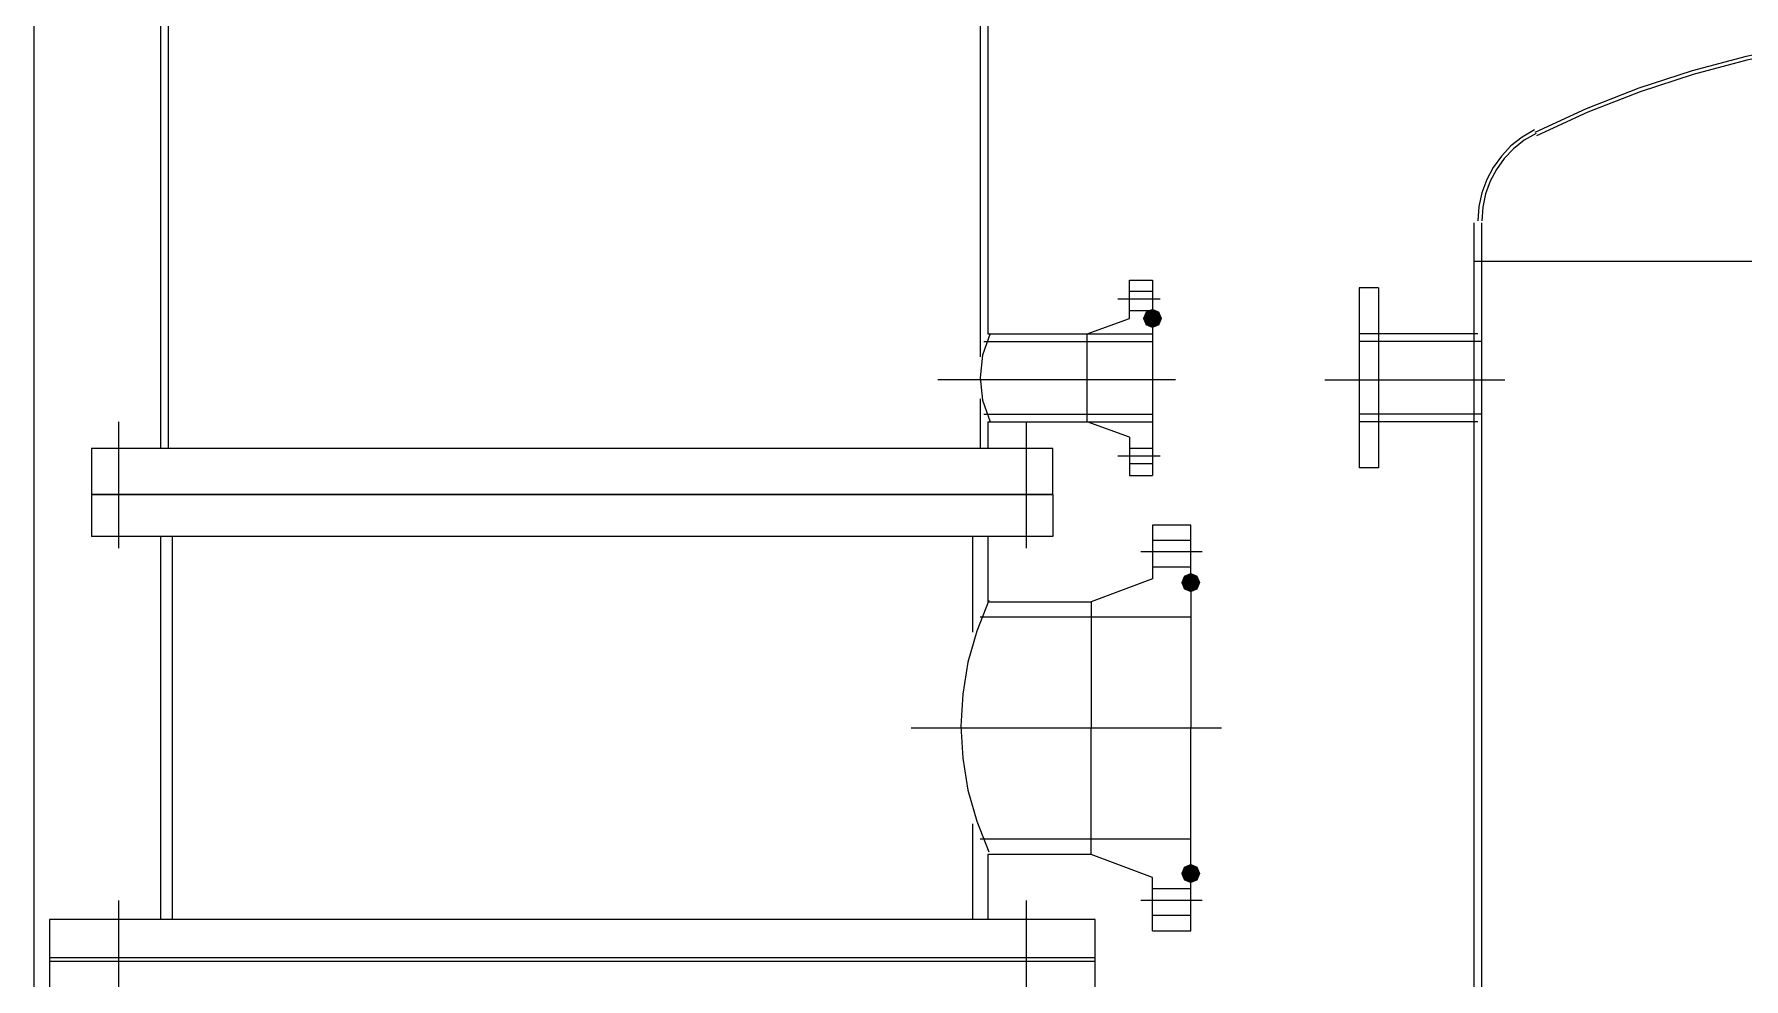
# Model space of a CAD drawing. Header units: millimetres. Extents: x 29 to 95071, y 20 to 67221.
# Drawn here: x 22908 to 25121, y 28279 to 29503 of the extents above; entities that cross this region are included whole.
import ezdxf

# ---------------------------------------------------------------- set-up
doc = ezdxf.new("R2010")
doc.units = ezdxf.units.MM

msp = doc.modelspace()

# ---------------------------------------------------------------- hatches: boundary and pattern name
h = msp.add_hatch(color=7)
h.dxf.hatch_style = 2
h.paths.add_polyline_path([(24355.8, 29122.1), (24347.1, 29125.7), (24343.4, 29134.5), (24347.1, 29143.2), (24355.8, 29146.9), (24364.6, 29143.2), (24368.2, 29134.5), (24364.6, 29125.7)])
h = msp.add_hatch(color=7)
h.dxf.hatch_style = 2
h.paths.add_polyline_path([(24355.8, 29122.1), (24347.1, 29125.7), (24343.4, 29134.5), (24347.1, 29143.2), (24355.8, 29146.9), (24364.6, 29143.2), (24368.2, 29134.5), (24364.6, 29125.7)])
h = msp.add_hatch(color=7)
h.dxf.hatch_style = 2
h.paths.add_polyline_path([(24405.4, 28780.1), (24396.6, 28783.7), (24393, 28792.5), (24396.6, 28801.2), (24405.4, 28804.9), (24414.1, 28801.2), (24417.8, 28792.5), (24414.1, 28783.7)])
h = msp.add_hatch(color=7)
h.dxf.hatch_style = 2
h.paths.add_polyline_path([(24405.4, 28780.1), (24396.6, 28783.7), (24393, 28792.5), (24396.6, 28801.2), (24405.4, 28804.9), (24414.1, 28801.2), (24417.8, 28792.5), (24414.1, 28783.7)])
h = msp.add_hatch(color=7)
h.dxf.hatch_style = 2
h.paths.add_polyline_path([(24405.4, 28403.4), (24396.6, 28407), (24393, 28415.8), (24396.6, 28424.5), (24405.4, 28428.2), (24414.1, 28424.5), (24417.8, 28415.8), (24414.1, 28407)])
h = msp.add_hatch(color=7)
h.dxf.hatch_style = 2
h.paths.add_polyline_path([(24405.4, 28403.4), (24396.6, 28407), (24393, 28415.8), (24396.6, 28424.5), (24405.4, 28428.2), (24414.1, 28424.5), (24417.8, 28415.8), (24414.1, 28407)])

# ---------------------------------------------------------------- linework, layer by layer
at = {"color": 7, "lineweight": 0}
for points in [[(22908.5, 26656.2), (22908.5, 32653.6)], [(23072.1, 30785), (23072.1, 28966)], [(23072.1, 30785), (23072.1, 28966)], [(23082, 30785), (23082, 28966)], [(23082, 30785), (23082, 28966)], [(24132.8, 29694.6), (24132.8, 29084.9)], [(24132.8, 29694.6), (24132.8, 29084.9)], [(24142.7, 29689.6), (24142.7, 29114.7)], [(24142.7, 29689.6), (24142.7, 29114.7)], [(25967.5, 29375.3), (25900.9, 29406), (25833, 29432.6), (25764, 29455.1), (25694.1, 29473.5), (25623.4, 29487.8), (25552.3, 29498), (25480.8, 29504.2), (25409.1, 29506.2), (25337.4, 29504.2), (25265.9, 29498), (25194.7, 29487.8), (25124.1, 29473.5), (25054.2, 29455.1), (24985.2, 29432.6), (24917.3, 29406), (24850.6, 29375.3)], [(25965.3, 29370.9), (25898.9, 29401.4), (25831.3, 29427.9), (25762.6, 29450.3), (25692.9, 29468.7), (25622.6, 29482.9), (25551.7, 29493.1), (25480.5, 29499.2), (25409.1, 29501.3), (25337.7, 29499.2), (25266.4, 29493.1), (25195.5, 29482.9), (25125.2, 29468.7), (25055.6, 29450.3), (24986.9, 29427.9), (24919.2, 29401.4), (24852.8, 29370.9)], [(24850.1, 29378.5), (24834.1, 29369.2), (24819.8, 29357.8), (24807.4, 29344.7), (24796.8, 29330.1), (24788.4, 29314.2), (24782.2, 29297.2), (24778.4, 29279.4), (24777.1, 29260.9)], [(24852.3, 29374.1), (24836.9, 29365.1), (24823.2, 29354.2), (24811.2, 29341.6), (24801.1, 29327.5), (24792.9, 29312.2), (24787, 29295.8), (24783.3, 29278.7), (24782.1, 29260.9)], [(24772.2, 29208.8), (24772.2, 29258.4)], [(24782.1, 29208.8), (24782.1, 29258.4)], [(24772.2, 29208.8), (26041, 29208.8)], [(24772.2, 27459.2), (24772.2, 29208.8)], [(24782.1, 26824.7), (24782.1, 29228.7)], [(24782.1, 27459.2), (24782.1, 29208.8)], [(24271.5, 29055.2), (24271.5, 29114.7), (24326.1, 29134.5), (24326.1, 29184.1)], [(24271.5, 29055.2), (24271.5, 29114.7), (24326.1, 29134.5), (24326.1, 29184.1)], [(24326.1, 29184.1), (24355.8, 29184.1), (24355.8, 29134.5), (24355.8, 29055.2)], [(24326.1, 29184.1), (24355.8, 29184.1), (24355.8, 29134.5), (24355.8, 29055.2)], [(24355.8, 29169.2), (24326.1, 29169.2)], [(24355.8, 29169.2), (24326.1, 29169.2)], [(24623.5, 29174.1), (24623.5, 28941.2)], [(24648.2, 29174.1), (24623.5, 29174.1)], [(24648.2, 29174.1), (24648.2, 28941.2)], [(24365.7, 29159.3), (24311.2, 29159.3)], [(24365.7, 29159.3), (24311.2, 29159.3)], [(24355.8, 29144.4), (24326.1, 29144.4)], [(24355.8, 29144.4), (24326.1, 29144.4)], [(24145.9, 29114.9), (24136, 29086.8), (24132.8, 29057.7), (24136, 29028.5), (24145.9, 29000.4)], [(24145.9, 29114.9), (24136, 29086.8), (24132.8, 29057.7), (24136, 29028.5), (24145.9, 29000.4)], [(24137.7, 29104.7), (24355.8, 29104.7)], [(24137.7, 29104.7), (24355.8, 29104.7)], [(24142.7, 29114.7), (24355.8, 29114.7)], [(24142.7, 29114.7), (24355.8, 29114.7)], [(24648.2, 29114.7), (24623.5, 29114.7)], [(24782.1, 29104.7), (24623.5, 29104.7)], [(24777.1, 29114.7), (24648.2, 29114.7)], [(24385.5, 29055.2), (24078.2, 29055.2)], [(24385.5, 29055.2), (24078.2, 29055.2)], [(24326.1, 28980.8), (24271.5, 29000.7), (24271.5, 29055.2)], [(24326.1, 28980.8), (24271.5, 29000.7), (24271.5, 29055.2)], [(24355.8, 29055.2), (24355.8, 28980.8)], [(24355.8, 29055.2), (24355.8, 28980.8)], [(24578.9, 29055.2), (24811.8, 29055.2)], [(24132.8, 29030.4), (24132.8, 28966)], [(24132.8, 29030.4), (24132.8, 28966)], [(24137.7, 29010.6), (24355.8, 29010.6)], [(24137.7, 29010.6), (24355.8, 29010.6)], [(24782.1, 29010.6), (24623.5, 29010.6)], [(23017.5, 29000.7), (23017.5, 28837.1)], [(23017.5, 29000.7), (23017.5, 28837.1)], [(24142.7, 29000.7), (24142.7, 28966)], [(24142.7, 29000.7), (24355.8, 29000.7)], [(24142.7, 29000.7), (24142.7, 28966)], [(24142.7, 29000.7), (24355.8, 29000.7)], [(24192.2, 29000.7), (24192.2, 28837.1)], [(24192.2, 29000.7), (24192.2, 28837.1)], [(24648.2, 29000.7), (24623.5, 29000.7)], [(24777.1, 29000.7), (24648.2, 29000.7)], [(24326.1, 28980.8), (24326.1, 28931.3)], [(24326.1, 28980.8), (24326.1, 28931.3)], [(24355.8, 28966), (24326.1, 28966)], [(24355.8, 28966), (24326.1, 28966)], [(24355.8, 28980.8), (24355.8, 28931.3)], [(24355.8, 28980.8), (24355.8, 28931.3)], [(24365.7, 28956.1), (24311.2, 28956.1)], [(24365.7, 28956.1), (24311.2, 28956.1)], [(24355.8, 28946.1), (24326.1, 28946.1)], [(24355.8, 28946.1), (24326.1, 28946.1)], [(24326.1, 28931.3), (24355.8, 28931.3)], [(24326.1, 28931.3), (24355.8, 28931.3)], [(24648.2, 28941.2), (24623.5, 28941.2)], [(22982.8, 28906.5), (22982.8, 28852)], [(24226.9, 28906.5), (22982.8, 28906.5)], [(22982.8, 28906.5), (22982.8, 28852)], [(24226.9, 28906.5), (22982.8, 28906.5)], [(24226.9, 28906.5), (24226.9, 28852)], [(24226.9, 28906.5), (24226.9, 28852)], [(24355.8, 28866.8), (24355.8, 28797.4), (24276.5, 28767.7)], [(24355.8, 28866.8), (24355.8, 28797.4), (24276.5, 28767.7)], [(24405.4, 28792.5), (24405.4, 28866.8), (24355.8, 28866.8)], [(24405.4, 28792.5), (24405.4, 28866.8), (24355.8, 28866.8)], [(24226.9, 28852), (22982.8, 28852)], [(24226.9, 28852), (22982.8, 28852)], [(23072.1, 28852), (23072.1, 28356.3)], [(23072.1, 28852), (23072.1, 28356.3)], [(23086.9, 28852), (23086.9, 28356.3)], [(23086.9, 28852), (23086.9, 28356.3)], [(24122.9, 28852), (24122.9, 28728.1)], [(24122.9, 28852), (24122.9, 28728.1)], [(24142.7, 28852), (24142.7, 28767.7)], [(24142.7, 28852), (24142.7, 28767.7)], [(24420.2, 28832.1), (24340.9, 28832.1)], [(24420.2, 28832.1), (24340.9, 28832.1)], [(24405.4, 28847), (24355.8, 28847)], [(24405.4, 28847), (24355.8, 28847)], [(24405.4, 28812.3), (24355.8, 28812.3)], [(24405.4, 28812.3), (24355.8, 28812.3)], [(24405.4, 28792.5), (24405.4, 28604.1)], [(24405.4, 28792.5), (24405.4, 28604.1)], [(24144.1, 28769.2), (24128.3, 28729.8), (24117, 28689.4), (24110.2, 28648.2), (24108, 28606.6), (24110.2, 28565), (24117, 28523.8), (24128.3, 28483.4), (24144.1, 28444.1)], [(24144.1, 28769.2), (24128.3, 28729.8), (24117, 28689.4), (24110.2, 28648.2), (24108, 28606.6), (24110.2, 28565), (24117, 28523.8), (24128.3, 28483.4), (24144.1, 28444.1)], [(24142.7, 28767.7), (24276.5, 28767.7), (24276.5, 28604.1)], [(24142.7, 28767.7), (24276.5, 28767.7), (24276.5, 28604.1)], [(24405.4, 28747.9), (24132.8, 28747.9)], [(24405.4, 28747.9), (24132.8, 28747.9)], [(24445, 28604.1), (24043.5, 28604.1)], [(24445, 28604.1), (24043.5, 28604.1)], [(24276.5, 28440.6), (24276.5, 28604.1)], [(24276.5, 28440.6), (24276.5, 28604.1)], [(24405.4, 28415.8), (24405.4, 28604.1)], [(24405.4, 28415.8), (24405.4, 28604.1)], [(24122.9, 28480.2), (24122.9, 28356.3)], [(24122.9, 28480.2), (24122.9, 28356.3)], [(24405.4, 28460.4), (24132.8, 28460.4)], [(24405.4, 28460.4), (24132.8, 28460.4)], [(24276.5, 28440.6), (24142.7, 28440.6)], [(24142.7, 28440.6), (24142.7, 28356.3)], [(24276.5, 28440.6), (24142.7, 28440.6)], [(24142.7, 28440.6), (24142.7, 28356.3)], [(24355.8, 28410.8), (24276.5, 28440.6)], [(24355.8, 28410.8), (24276.5, 28440.6)], [(24355.8, 28341.4), (24405.4, 28341.4), (24405.4, 28415.8)], [(24355.8, 28341.4), (24405.4, 28341.4), (24405.4, 28415.8)], [(24355.8, 28341.4), (24355.8, 28410.8)], [(24355.8, 28341.4), (24355.8, 28410.8)], [(24405.4, 28396), (24355.8, 28396)], [(24405.4, 28396), (24355.8, 28396)], [(23017.5, 28381.1), (23017.5, 28217.5)], [(23017.5, 28381.1), (23017.5, 28217.5)], [(24192.2, 28381.1), (24192.2, 28217.5)], [(24192.2, 28381.1), (24192.2, 28217.5)], [(24420.2, 28381.1), (24340.9, 28381.1)], [(24420.2, 28381.1), (24340.9, 28381.1)], [(24281.5, 28257.2), (24281.5, 28356.3), (22928.3, 28356.3), (22928.3, 28252.2)], [(24281.5, 28257.2), (24281.5, 28356.3), (22928.3, 28356.3), (22928.3, 28252.2)], [(24405.4, 28361.3), (24355.8, 28361.3)], [(24405.4, 28361.3), (24355.8, 28361.3)], [(24281.5, 28306.7), (22928.3, 28306.7)], [(24281.5, 28306.7), (22928.3, 28306.7)], [(24281.5, 28301.8), (22928.3, 28301.8)], [(24281.5, 28301.8), (22928.3, 28301.8)], [(24226.9, 28301.8), (22982.8, 28301.8)], [(24226.9, 28301.8), (22982.8, 28301.8)]]:
    msp.add_lwpolyline(points, dxfattribs=at)
msp.add_lwpolyline([(22982.8, 28906.5), (24226.9, 28906.5), (24226.9, 28966), (22982.8, 28966)], close=True, dxfattribs=at)
msp.add_lwpolyline([(22982.8, 28906.5), (24226.9, 28906.5), (24226.9, 28966), (22982.8, 28966)], close=True, dxfattribs=at)

doc.saveas('drawing.dxf')
